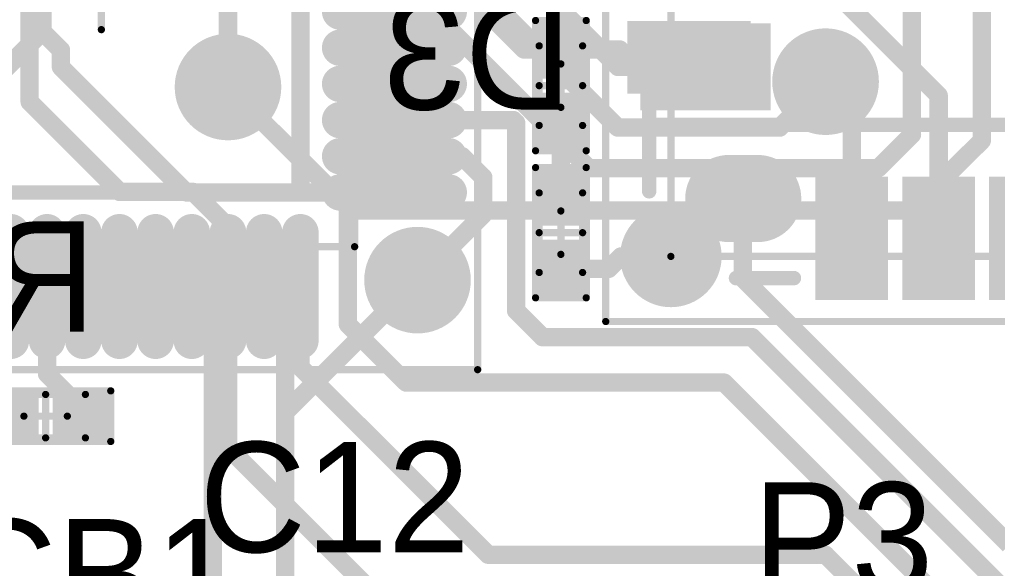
# Model space of a CAD drawing. Header units: millimetres. Extents: x 5 to 297, y 0 to 198.
# Drawn here: x 82.94 to 96.46, y 68.25 to 75.84 of the extents above; entities that cross this region are included whole.
import ezdxf

# ---------------------------------------------------------------- set-up
doc = ezdxf.new("R2010")
doc.units = ezdxf.units.MM
for name, color, linetype in [('BottomLayer', 5, 'Continuous'), ('BottomOverlay', 54, 'Continuous'), ('BottomPaste', 16, 'Continuous'), ('BottomSolder', 6, 'Continuous'), ('Mechanical11', 56, 'Continuous'), ('Mechanical13', 56, 'Continuous'), ('Mechanical15', 56, 'Continuous'), ('MultiLayer', 9, 'Continuous'), ('TopLayer', 1, 'Continuous'), ('TopOverlay', 2, 'Continuous'), ('TopPaste', 8, 'Continuous'), ('TopSolder', 216, 'Continuous'), ('ViaHoleLayer', 16, 'Continuous')]:
    doc.layers.add(name, color=color, linetype=linetype)

# ---------------------------------------------------------------- blocks, each defined once
blk = doc.blocks.new('369A_13_2')
at = {"layer": 'TopLayer'}
for points in [[(-2.75, 0.85), (2.75, 0.85), (-2.75, 6.55), (2.75, 6.55)], [(-2.785, -4.5), (-1.785, -4.5), (-2.785, -2.9), (-1.785, -2.9)], [(1.785, -4.5), (2.785, -4.5), (1.785, -2.9), (2.785, -2.9)]]:
    blk.add_solid(points, dxfattribs=at)
at = {"layer": 'TopOverlay', "const_width": 0.2}
for points in [[(-3.085, -4.4), (-3.085, 6.45)], [(3.085, -4.4), (3.085, 6.45)]]:
    blk.add_lwpolyline(points, dxfattribs=at)
at = {"layer": 'TopOverlay'}
for points, const_width in [([(-3.135, 6.45, 1), (-3.035, 6.45, 1)], 0.1), ([(3.035, 6.45, 1), (3.135, 6.45, 1)], 0.1), ([(-2.16, -2.35, 1), (-2.41, -2.35, 1)], 0.25), ([(-2.472, -2.35, 1), (-2.348, -2.35, 1)], 0.125), ([(-2.222, -2.35, 1), (-2.097, -2.35, 1)], 0.125), ([(-3.135, -4.4, 1), (-3.035, -4.4, 1)], 0.1), ([(3.035, -4.4, 1), (3.135, -4.4, 1)], 0.1)]:
    blk.add_lwpolyline(points, format="xyb", close=True, dxfattribs=dict(at, const_width=const_width))
at = {"layer": 'TopPaste'}
for points in [[(-2.75, 0.85), (2.75, 0.85), (-2.75, 6.55), (2.75, 6.55)], [(-2.785, -4.5), (-1.785, -4.5), (-2.785, -2.9), (-1.785, -2.9)], [(1.785, -4.5), (2.785, -4.5), (1.785, -2.9), (2.785, -2.9)]]:
    blk.add_solid(points, dxfattribs=at)
at = {"layer": 'TopSolder'}
for points in [[(-2.852, 0.748), (2.852, 0.748), (-2.852, 6.652), (2.852, 6.652)], [(-2.887, -4.602), (-1.683, -4.602), (-2.887, -2.798), (-1.683, -2.798)], [(1.683, -4.602), (2.887, -4.602), (1.683, -2.798), (2.887, -2.798)]]:
    blk.add_solid(points, dxfattribs=at)
blk = doc.blocks.new('LQFP48_N_B_4')
at = {"layer": 'BottomLayer', "const_width": 0.3}
for points in [[(4.8, -0.25), (3.3, -0.25)], [(4.8, -0.75), (3.3, -0.75)], [(4.8, -1.25), (3.3, -1.25)], [(4.8, -1.75), (3.3, -1.75)], [(4.8, -2.25), (3.3, -2.25)], [(4.8, -2.75), (3.3, -2.75)], [(-1.25, -3.3), (-1.25, -4.8)], [(-0.75, -3.3), (-0.75, -4.8)], [(-0.25, -3.3), (-0.25, -4.8)], [(0.25, -3.3), (0.25, -4.8)], [(0.75, -3.3), (0.75, -4.8)], [(1.25, -3.3), (1.25, -4.8)], [(1.75, -3.3), (1.75, -4.8)], [(2.25, -3.3), (2.25, -4.8)], [(2.75, -3.3), (2.75, -4.8)]]:
    blk.add_lwpolyline(points, dxfattribs=at)
at = {"layer": 'BottomLayer', "const_width": 0.15}
for points in [[(3.225, -0.25, 1), (3.375, -0.25, 1)], [(4.725, -0.25, 1), (4.875, -0.25, 1)], [(3.225, -0.75, 1), (3.375, -0.75, 1)], [(4.725, -0.75, 1), (4.875, -0.75, 1)], [(3.225, -1.25, 1), (3.375, -1.25, 1)], [(4.725, -1.25, 1), (4.875, -1.25, 1)], [(3.225, -1.75, 1), (3.375, -1.75, 1)], [(4.725, -1.75, 1), (4.875, -1.75, 1)], [(3.225, -2.25, 1), (3.375, -2.25, 1)], [(4.725, -2.25, 1), (4.875, -2.25, 1)], [(3.225, -2.75, 1), (3.375, -2.75, 1)], [(4.725, -2.75, 1), (4.875, -2.75, 1)], [(-1.325, -3.3, 1), (-1.175, -3.3, 1)], [(-0.825, -3.3, 1), (-0.675, -3.3, 1)], [(-0.325, -3.3, 1), (-0.175, -3.3, 1)], [(0.175, -3.3, 1), (0.325, -3.3, 1)], [(0.675, -3.3, 1), (0.825, -3.3, 1)], [(1.175, -3.3, 1), (1.325, -3.3, 1)], [(1.675, -3.3, 1), (1.825, -3.3, 1)], [(2.175, -3.3, 1), (2.325, -3.3, 1)], [(2.675, -3.3, 1), (2.825, -3.3, 1)], [(-1.325, -4.8, 1), (-1.175, -4.8, 1)], [(-0.825, -4.8, 1), (-0.675, -4.8, 1)], [(-0.325, -4.8, 1), (-0.175, -4.8, 1)], [(0.175, -4.8, 1), (0.325, -4.8, 1)], [(0.675, -4.8, 1), (0.825, -4.8, 1)], [(1.175, -4.8, 1), (1.325, -4.8, 1)], [(1.675, -4.8, 1), (1.825, -4.8, 1)], [(2.175, -4.8, 1), (2.325, -4.8, 1)], [(2.675, -4.8, 1), (2.825, -4.8, 1)]]:
    blk.add_lwpolyline(points, format="xyb", close=True, dxfattribs=at)
at = {"layer": 'BottomOverlay', "const_width": 0.2}
for points in [[(2.75, -2.75), (2.75, 2.75)], [(-2.75, -2.75), (2.75, -2.75)]]:
    blk.add_lwpolyline(points, dxfattribs=at)
at = {"layer": 'BottomOverlay', "const_width": 0.1}
blk.add_lwpolyline([(2.7, -2.75, 1), (2.8, -2.75, 1)], format="xyb", close=True, dxfattribs=at)
blk.add_lwpolyline([(2.7, -2.75, 1), (2.8, -2.75, 1)], format="xyb", close=True, dxfattribs=at)
at = {"layer": 'BottomPaste', "const_width": 0.3}
for points in [[(4.8, -0.25), (3.3, -0.25)], [(4.8, -0.75), (3.3, -0.75)], [(4.8, -1.25), (3.3, -1.25)], [(4.8, -1.75), (3.3, -1.75)], [(4.8, -2.25), (3.3, -2.25)], [(4.8, -2.75), (3.3, -2.75)], [(-1.25, -3.3), (-1.25, -4.8)], [(-0.75, -3.3), (-0.75, -4.8)], [(-0.25, -3.3), (-0.25, -4.8)], [(0.25, -3.3), (0.25, -4.8)], [(0.75, -3.3), (0.75, -4.8)], [(1.25, -3.3), (1.25, -4.8)], [(1.75, -3.3), (1.75, -4.8)], [(2.25, -3.3), (2.25, -4.8)], [(2.75, -3.3), (2.75, -4.8)]]:
    blk.add_lwpolyline(points, dxfattribs=at)
at = {"layer": 'BottomPaste', "const_width": 0.15}
for points in [[(3.225, -0.25, 1), (3.375, -0.25, 1)], [(4.725, -0.25, 1), (4.875, -0.25, 1)], [(3.225, -0.75, 1), (3.375, -0.75, 1)], [(4.725, -0.75, 1), (4.875, -0.75, 1)], [(3.225, -1.25, 1), (3.375, -1.25, 1)], [(4.725, -1.25, 1), (4.875, -1.25, 1)], [(3.225, -1.75, 1), (3.375, -1.75, 1)], [(4.725, -1.75, 1), (4.875, -1.75, 1)], [(3.225, -2.25, 1), (3.375, -2.25, 1)], [(4.725, -2.25, 1), (4.875, -2.25, 1)], [(3.225, -2.75, 1), (3.375, -2.75, 1)], [(4.725, -2.75, 1), (4.875, -2.75, 1)], [(-1.325, -3.3, 1), (-1.175, -3.3, 1)], [(-0.825, -3.3, 1), (-0.675, -3.3, 1)], [(-0.325, -3.3, 1), (-0.175, -3.3, 1)], [(0.175, -3.3, 1), (0.325, -3.3, 1)], [(0.675, -3.3, 1), (0.825, -3.3, 1)], [(1.175, -3.3, 1), (1.325, -3.3, 1)], [(1.675, -3.3, 1), (1.825, -3.3, 1)], [(2.175, -3.3, 1), (2.325, -3.3, 1)], [(2.675, -3.3, 1), (2.825, -3.3, 1)], [(-1.325, -4.8, 1), (-1.175, -4.8, 1)], [(-0.825, -4.8, 1), (-0.675, -4.8, 1)], [(-0.325, -4.8, 1), (-0.175, -4.8, 1)], [(0.175, -4.8, 1), (0.325, -4.8, 1)], [(0.675, -4.8, 1), (0.825, -4.8, 1)], [(1.175, -4.8, 1), (1.325, -4.8, 1)], [(1.675, -4.8, 1), (1.825, -4.8, 1)], [(2.175, -4.8, 1), (2.325, -4.8, 1)], [(2.675, -4.8, 1), (2.825, -4.8, 1)]]:
    blk.add_lwpolyline(points, format="xyb", close=True, dxfattribs=at)
at = {"layer": 'BottomSolder', "const_width": 0.503}
for points in [[(4.8, -0.25), (3.3, -0.25)], [(4.8, -0.75), (3.3, -0.75)], [(4.8, -1.25), (3.3, -1.25)], [(4.8, -1.75), (3.3, -1.75)], [(4.8, -2.25), (3.3, -2.25)], [(4.8, -2.75), (3.3, -2.75)], [(-1.25, -3.3), (-1.25, -4.8)], [(-0.75, -3.3), (-0.75, -4.8)], [(-0.25, -3.3), (-0.25, -4.8)], [(0.25, -3.3), (0.25, -4.8)], [(0.75, -3.3), (0.75, -4.8)], [(1.25, -3.3), (1.25, -4.8)], [(1.75, -3.3), (1.75, -4.8)], [(2.25, -3.3), (2.25, -4.8)], [(2.75, -3.3), (2.75, -4.8)]]:
    blk.add_lwpolyline(points, dxfattribs=at)
at = {"layer": 'BottomSolder', "const_width": 0.252}
for points in [[(3.174, -0.25, 1), (3.426, -0.25, 1)], [(4.674, -0.25, 1), (4.926, -0.25, 1)], [(3.174, -0.75, 1), (3.426, -0.75, 1)], [(4.674, -0.75, 1), (4.926, -0.75, 1)], [(3.174, -1.25, 1), (3.426, -1.25, 1)], [(4.674, -1.25, 1), (4.926, -1.25, 1)], [(3.174, -1.75, 1), (3.426, -1.75, 1)], [(4.674, -1.75, 1), (4.926, -1.75, 1)], [(3.174, -2.25, 1), (3.426, -2.25, 1)], [(4.674, -2.25, 1), (4.926, -2.25, 1)], [(3.174, -2.75, 1), (3.426, -2.75, 1)], [(4.674, -2.75, 1), (4.926, -2.75, 1)], [(-1.376, -3.3, 1), (-1.124, -3.3, 1)], [(-0.876, -3.3, 1), (-0.624, -3.3, 1)], [(-0.376, -3.3, 1), (-0.124, -3.3, 1)], [(0.124, -3.3, 1), (0.376, -3.3, 1)], [(0.624, -3.3, 1), (0.876, -3.3, 1)], [(1.124, -3.3, 1), (1.376, -3.3, 1)], [(1.624, -3.3, 1), (1.876, -3.3, 1)], [(2.124, -3.3, 1), (2.376, -3.3, 1)], [(2.624, -3.3, 1), (2.876, -3.3, 1)], [(-1.376, -4.8, 1), (-1.124, -4.8, 1)], [(-0.876, -4.8, 1), (-0.624, -4.8, 1)], [(-0.376, -4.8, 1), (-0.124, -4.8, 1)], [(0.124, -4.8, 1), (0.376, -4.8, 1)], [(0.624, -4.8, 1), (0.876, -4.8, 1)], [(1.124, -4.8, 1), (1.376, -4.8, 1)], [(1.624, -4.8, 1), (1.876, -4.8, 1)], [(2.124, -4.8, 1), (2.376, -4.8, 1)], [(2.624, -4.8, 1), (2.876, -4.8, 1)]]:
    blk.add_lwpolyline(points, format="xyb", close=True, dxfattribs=at)
at = {"layer": 'Mechanical13', "const_width": 0.1}
for points in [[(3.5, -3.5), (3.5, 3.5)], [(-3.5, -3.5), (3.5, -3.5)]]:
    blk.add_lwpolyline(points, dxfattribs=at)
at = {"layer": 'Mechanical13', "const_width": 0.05}
blk.add_lwpolyline([(3.475, -3.5, 1), (3.525, -3.5, 1)], format="xyb", close=True, dxfattribs=at)
blk.add_lwpolyline([(3.475, -3.5, 1), (3.525, -3.5, 1)], format="xyb", close=True, dxfattribs=at)
at = {"layer": 'Mechanical15', "const_width": 0.1}
for points in [[(5.2, -5.2), (5.2, 5.2)], [(0, -0.5), (0, 0.5)], [(-5.2, -5.2), (5.2, -5.2)]]:
    blk.add_lwpolyline(points, dxfattribs=at)
at = {"layer": 'Mechanical15', "const_width": 0.05}
for points in [[(-0.025, -0.5, 1), (0.025, -0.5, 1)], [(5.175, -5.2, 1), (5.225, -5.2, 1)], [(5.175, -5.2, 1), (5.225, -5.2, 1)]]:
    blk.add_lwpolyline(points, format="xyb", close=True, dxfattribs=at)
blk = doc.blocks.new('0402_B_6')
at = {"layer": 'BottomLayer'}
for points in [[(-0.8, 0.25), (-0.8, -0.25), (-0.2, 0.25), (-0.2, -0.25)], [(0.2, 0.25), (0.2, -0.25), (0.8, 0.25), (0.8, -0.25)]]:
    blk.add_solid(points, dxfattribs=at)
at = {"layer": 'BottomPaste'}
for points in [[(-0.8, 0.25), (-0.8, -0.25), (-0.2, 0.25), (-0.2, -0.25)], [(0.2, 0.25), (0.2, -0.25), (0.8, 0.25), (0.8, -0.25)]]:
    blk.add_solid(points, dxfattribs=at)
at = {"layer": 'BottomSolder'}
for points in [[(-0.902, 0.352), (-0.902, -0.352), (-0.098, 0.352), (-0.098, -0.352)], [(0.098, 0.352), (0.098, -0.352), (0.902, 0.352), (0.902, -0.352)]]:
    blk.add_solid(points, dxfattribs=at)
at = {"layer": 'Mechanical13', "const_width": 0.1}
for points in [[(-0.55, 0.3), (-0.55, -0.3)], [(0.55, 0.3), (-0.55, 0.3)], [(0.55, 0.3), (0.55, -0.3)], [(0.55, -0.3), (-0.55, -0.3)]]:
    blk.add_lwpolyline(points, dxfattribs=at)
at = {"layer": 'Mechanical13', "const_width": 0.05}
for points in [[(-0.575, 0.3, 1), (-0.525, 0.3, 1)], [(-0.575, 0.3, 1), (-0.525, 0.3, 1)], [(0.525, 0.3, 1), (0.575, 0.3, 1)], [(0.525, 0.3, 1), (0.575, 0.3, 1)], [(-0.575, -0.3, 1), (-0.525, -0.3, 1)], [(-0.575, -0.3, 1), (-0.525, -0.3, 1)], [(0.525, -0.3, 1), (0.575, -0.3, 1)], [(0.525, -0.3, 1), (0.575, -0.3, 1)]]:
    blk.add_lwpolyline(points, format="xyb", close=True, dxfattribs=at)
at = {"layer": 'Mechanical15', "const_width": 0.1}
for points in [[(-0.9, 0.35), (-0.9, -0.35)], [(0.9, 0.35), (-0.9, 0.35)], [(0, 0.3), (0, -0.3)], [(0.9, 0.35), (0.9, -0.35)], [(0.3, 0), (-0.3, 0)], [(0.9, -0.35), (-0.9, -0.35)]]:
    blk.add_lwpolyline(points, dxfattribs=at)
at = {"layer": 'Mechanical15', "const_width": 0.05}
for points in [[(-0.925, 0.35, 1), (-0.875, 0.35, 1)], [(-0.925, 0.35, 1), (-0.875, 0.35, 1)], [(-0.025, 0.3, 1), (0.025, 0.3, 1)], [(0.875, 0.35, 1), (0.925, 0.35, 1)], [(0.875, 0.35, 1), (0.925, 0.35, 1)], [(-0.325, 0, 1), (-0.275, 0, 1)], [(0.275, 0, 1), (0.325, 0, 1)], [(-0.025, -0.3, 1), (0.025, -0.3, 1)], [(-0.925, -0.35, 1), (-0.875, -0.35, 1)], [(-0.925, -0.35, 1), (-0.875, -0.35, 1)], [(0.875, -0.35, 1), (0.925, -0.35, 1)], [(0.875, -0.35, 1), (0.925, -0.35, 1)]]:
    blk.add_lwpolyline(points, format="xyb", close=True, dxfattribs=at)
blk = doc.blocks.new('0402_B_13')
at = {"layer": 'BottomLayer'}
for points in [[(-0.8, 0.25), (-0.8, -0.25), (-0.2, 0.25), (-0.2, -0.25)], [(0.2, 0.25), (0.2, -0.25), (0.8, 0.25), (0.8, -0.25)]]:
    blk.add_solid(points, dxfattribs=at)
at = {"layer": 'BottomPaste'}
for points in [[(-0.8, 0.25), (-0.8, -0.25), (-0.2, 0.25), (-0.2, -0.25)], [(0.2, 0.25), (0.2, -0.25), (0.8, 0.25), (0.8, -0.25)]]:
    blk.add_solid(points, dxfattribs=at)
at = {"layer": 'BottomSolder'}
for points in [[(-0.902, 0.352), (-0.902, -0.352), (-0.098, 0.352), (-0.098, -0.352)], [(0.098, 0.352), (0.098, -0.352), (0.902, 0.352), (0.902, -0.352)]]:
    blk.add_solid(points, dxfattribs=at)
at = {"layer": 'Mechanical13', "const_width": 0.1}
for points in [[(-0.55, 0.3), (-0.55, -0.3)], [(-0.55, 0.3), (0.55, 0.3)], [(0.55, 0.3), (0.55, -0.3)], [(-0.55, -0.3), (0.55, -0.3)]]:
    blk.add_lwpolyline(points, dxfattribs=at)
at = {"layer": 'Mechanical13', "const_width": 0.05}
for points in [[(-0.575, 0.3, 1), (-0.525, 0.3, 1)], [(-0.575, 0.3, 1), (-0.525, 0.3, 1)], [(0.525, 0.3, 1), (0.575, 0.3, 1)], [(0.525, 0.3, 1), (0.575, 0.3, 1)], [(-0.575, -0.3, 1), (-0.525, -0.3, 1)], [(-0.575, -0.3, 1), (-0.525, -0.3, 1)], [(0.525, -0.3, 1), (0.575, -0.3, 1)], [(0.525, -0.3, 1), (0.575, -0.3, 1)]]:
    blk.add_lwpolyline(points, format="xyb", close=True, dxfattribs=at)
at = {"layer": 'Mechanical15', "const_width": 0.1}
for points in [[(-0.9, 0.35), (-0.9, -0.35)], [(-0.9, 0.35), (0.9, 0.35)], [(0, 0.3), (0, -0.3)], [(0.9, 0.35), (0.9, -0.35)], [(-0.3, 0), (0.3, 0)], [(-0.9, -0.35), (0.9, -0.35)]]:
    blk.add_lwpolyline(points, dxfattribs=at)
at = {"layer": 'Mechanical15', "const_width": 0.05}
for points in [[(-0.925, 0.35, 1), (-0.875, 0.35, 1)], [(-0.925, 0.35, 1), (-0.875, 0.35, 1)], [(-0.025, 0.3, 1), (0.025, 0.3, 1)], [(0.875, 0.35, 1), (0.925, 0.35, 1)], [(0.875, 0.35, 1), (0.925, 0.35, 1)], [(-0.325, 0, 1), (-0.275, 0, 1)], [(0.275, 0, 1), (0.325, 0, 1)], [(-0.025, -0.3, 1), (0.025, -0.3, 1)], [(-0.925, -0.35, 1), (-0.875, -0.35, 1)], [(-0.925, -0.35, 1), (-0.875, -0.35, 1)], [(0.875, -0.35, 1), (0.925, -0.35, 1)], [(0.875, -0.35, 1), (0.925, -0.35, 1)]]:
    blk.add_lwpolyline(points, format="xyb", close=True, dxfattribs=at)
blk = doc.blocks.new('0402_B_24')
at = {"layer": 'BottomLayer'}
for points in [[(-0.8, 0.25), (-0.8, -0.25), (-0.2, 0.25), (-0.2, -0.25)], [(0.2, 0.25), (0.2, -0.25), (0.8, 0.25), (0.8, -0.25)]]:
    blk.add_solid(points, dxfattribs=at)
at = {"layer": 'BottomPaste'}
for points in [[(-0.8, 0.25), (-0.8, -0.25), (-0.2, 0.25), (-0.2, -0.25)], [(0.2, 0.25), (0.2, -0.25), (0.8, 0.25), (0.8, -0.25)]]:
    blk.add_solid(points, dxfattribs=at)
at = {"layer": 'BottomSolder'}
for points in [[(-0.902, 0.352), (-0.902, -0.352), (-0.098, 0.352), (-0.098, -0.352)], [(0.098, 0.352), (0.098, -0.352), (0.902, 0.352), (0.902, -0.352)]]:
    blk.add_solid(points, dxfattribs=at)
at = {"layer": 'Mechanical13', "const_width": 0.1}
for points in [[(-0.55, -0.3), (-0.55, 0.3)], [(0.55, 0.3), (-0.55, 0.3)], [(0.55, -0.3), (0.55, 0.3)], [(0.55, -0.3), (-0.55, -0.3)]]:
    blk.add_lwpolyline(points, dxfattribs=at)
at = {"layer": 'Mechanical13', "const_width": 0.05}
for points in [[(-0.575, 0.3, 1), (-0.525, 0.3, 1)], [(-0.575, 0.3, 1), (-0.525, 0.3, 1)], [(0.525, 0.3, 1), (0.575, 0.3, 1)], [(0.525, 0.3, 1), (0.575, 0.3, 1)], [(-0.575, -0.3, 1), (-0.525, -0.3, 1)], [(-0.575, -0.3, 1), (-0.525, -0.3, 1)], [(0.525, -0.3, 1), (0.575, -0.3, 1)], [(0.525, -0.3, 1), (0.575, -0.3, 1)]]:
    blk.add_lwpolyline(points, format="xyb", close=True, dxfattribs=at)
at = {"layer": 'Mechanical15', "const_width": 0.1}
for points in [[(-0.9, -0.35), (-0.9, 0.35)], [(0.9, 0.35), (-0.9, 0.35)], [(0, -0.3), (0, 0.3)], [(0.9, -0.35), (0.9, 0.35)], [(0.3, 0), (-0.3, 0)], [(0.9, -0.35), (-0.9, -0.35)]]:
    blk.add_lwpolyline(points, dxfattribs=at)
at = {"layer": 'Mechanical15', "const_width": 0.05}
for points in [[(-0.925, 0.35, 1), (-0.875, 0.35, 1)], [(-0.925, 0.35, 1), (-0.875, 0.35, 1)], [(-0.025, 0.3, 1), (0.025, 0.3, 1)], [(0.875, 0.35, 1), (0.925, 0.35, 1)], [(0.875, 0.35, 1), (0.925, 0.35, 1)], [(-0.325, 0, 1), (-0.275, 0, 1)], [(0.275, 0, 1), (0.325, 0, 1)], [(-0.025, -0.3, 1), (0.025, -0.3, 1)], [(-0.925, -0.35, 1), (-0.875, -0.35, 1)], [(-0.925, -0.35, 1), (-0.875, -0.35, 1)], [(0.875, -0.35, 1), (0.925, -0.35, 1)], [(0.875, -0.35, 1), (0.925, -0.35, 1)]]:
    blk.add_lwpolyline(points, format="xyb", close=True, dxfattribs=at)
blk = doc.blocks.new('RN4020_ALT_B_39')
at = {"layer": 'BottomLayer'}
for points, const_width in [([(-0.55, 10.9, 1), (0.05, 10.9, 1)], 0.6), ([(0.3, 10.1, 1), (0.8, 10.1, 1)], 0.5), ([(0.3, 9.7, 1), (0.8, 9.7, 1)], 0.5)]:
    blk.add_lwpolyline(points, format="xyb", close=True, dxfattribs=dict(at, const_width=const_width))
at = {"layer": 'BottomLayer', "const_width": 1}
blk.add_lwpolyline([(0.55, 10.1), (0.55, 9.7)], dxfattribs=at)
at = {"layer": 'BottomLayer'}
for points in [[(2.1, 11.4), (2.1, 9.9), (2.9, 11.4), (2.9, 9.9)], [(-0.75, 8), (0.75, 8), (-0.75, 8.8), (0.75, 8.8)], [(-0.75, 6.8), (0.75, 6.8), (-0.75, 7.6), (0.75, 7.6)], [(-0.75, 5.6), (0.75, 5.6), (-0.75, 6.4), (0.75, 6.4)]]:
    blk.add_solid(points, dxfattribs=at)
at = {"layer": 'BottomOverlay', "const_width": 0.2}
for points in [[(0.65, 11.2), (1.75, 11.2)], [(-0.55, 10), (-0.55, 9.2)]]:
    blk.add_lwpolyline(points, dxfattribs=at)
at = {"layer": 'BottomOverlay', "const_width": 0.1}
for points in [[(0.6, 11.2, 1), (0.7, 11.2, 1)], [(1.7, 11.2, 1), (1.8, 11.2, 1)], [(-0.6, 10, 1), (-0.5, 10, 1)], [(-0.6, 9.2, 1), (-0.5, 9.2, 1)]]:
    blk.add_lwpolyline(points, format="xyb", close=True, dxfattribs=at)
at = {"layer": 'BottomPaste'}
for points, const_width in [([(-0.55, 10.9, 1), (0.05, 10.9, 1)], 0.6), ([(0.3, 10.1, 1), (0.8, 10.1, 1)], 0.5), ([(0.3, 9.7, 1), (0.8, 9.7, 1)], 0.5)]:
    blk.add_lwpolyline(points, format="xyb", close=True, dxfattribs=dict(at, const_width=const_width))
at = {"layer": 'BottomPaste', "const_width": 1}
blk.add_lwpolyline([(0.55, 10.1), (0.55, 9.7)], dxfattribs=at)
at = {"layer": 'BottomPaste'}
for points in [[(2.1, 11.4), (2.1, 9.9), (2.9, 11.4), (2.9, 9.9)], [(-0.75, 8), (0.75, 8), (-0.75, 8.8), (0.75, 8.8)], [(-0.75, 6.8), (0.75, 6.8), (-0.75, 7.6), (0.75, 7.6)], [(-0.75, 5.6), (0.75, 5.6), (-0.75, 6.4), (0.75, 6.4)]]:
    blk.add_solid(points, dxfattribs=at)
at = {"layer": 'BottomSolder'}
for points, const_width in [([(-0.601, 10.9, 1), (0.101, 10.9, 1)], 0.702), ([(0.249, 10.1, 1), (0.851, 10.1, 1)], 0.602), ([(0.249, 9.7, 1), (0.851, 9.7, 1)], 0.602)]:
    blk.add_lwpolyline(points, format="xyb", close=True, dxfattribs=dict(at, const_width=const_width))
at = {"layer": 'BottomSolder', "const_width": 1.203}
blk.add_lwpolyline([(0.55, 10.1), (0.55, 9.7)], dxfattribs=at)
at = {"layer": 'BottomSolder'}
for points in [[(1.998, 11.502), (1.998, 9.798), (3.002, 11.502), (3.002, 9.798)], [(-0.852, 7.898), (0.852, 7.898), (-0.852, 8.902), (0.852, 8.902)], [(-0.852, 6.698), (0.852, 6.698), (-0.852, 7.702), (0.852, 7.702)], [(-0.852, 5.498), (0.852, 5.498), (-0.852, 6.502), (0.852, 6.502)]]:
    blk.add_solid(points, dxfattribs=at)
at = {"layer": 'Mechanical11', "const_width": 0.1}
for points in [[(-0.25, 10.9), (11.25, 10.9)], [(-0.25, 10.9), (-0.25, -8.6)]]:
    blk.add_lwpolyline(points, dxfattribs=at)
at = {"layer": 'Mechanical11', "const_width": 0.05}
blk.add_lwpolyline([(-0.275, 10.9, 1), (-0.225, 10.9, 1)], format="xyb", close=True, dxfattribs=at)
blk.add_lwpolyline([(-0.275, 10.9, 1), (-0.225, 10.9, 1)], format="xyb", close=True, dxfattribs=at)
at = {"layer": 'Mechanical15', "const_width": 0.1}
for points in [[(-1.15, 11.8), (-1.15, -8.9)], [(-1.15, 11.8), (12.15, 11.8)]]:
    blk.add_lwpolyline(points, dxfattribs=at)
at = {"layer": 'Mechanical15', "const_width": 0.05}
blk.add_lwpolyline([(-1.175, 11.8, 1), (-1.125, 11.8, 1)], format="xyb", close=True, dxfattribs=at)
blk.add_lwpolyline([(-1.175, 11.8, 1), (-1.125, 11.8, 1)], format="xyb", close=True, dxfattribs=at)

msp = doc.modelspace()

# ---------------------------------------------------------------- linework, layer by layer
at = {"layer": 'BottomLayer', "const_width": 0.254}
for points in [[(85.824, 74.907), (85.824, 80.25)], [(86.824, 73.45), (86.824, 80.25)], [(83.261, 75.673), (83.261, 76.708)], [(94.31, 76.124), (95.644, 74.79)], [(89.353, 75.989), (89.916, 75.426)], [(81.324, 73.736), (83.261, 75.673)], [(83.261, 75.673), (83.515, 75.419)], [(83.515, 75.184), (83.515, 75.419)], [(89.916, 75.426), (90.424, 75.426)], [(90.424, 75.426), (91.237, 75.426)], [(91.237, 75.426), (91.347, 75.316)], [(91.347, 75.316), (92.194, 75.316)], [(83.515, 75.184), (85.249, 73.45)], [(94.082, 74.981), (94.444, 74.618)], [(95.644, 72.816), (95.644, 74.79)], [(94.444, 72.816), (94.444, 74.618)], [(88.124, 74.45), (89.768, 74.45)], [(89.768, 74.45), (89.805, 74.413)], [(89.805, 71.815), (89.805, 74.413)], [(90.424, 73.394), (90.424, 74.426)], [(88.124, 73.95), (89.061, 73.95)], [(89.061, 73.95), (89.351, 73.66)], [(89.351, 73.146), (89.351, 73.66)], [(85.249, 73.45), (86.824, 73.45)], [(86.824, 73.45), (87.481, 73.45)], [(87.481, 73.45), (88.124, 73.45)], [(87.481, 71.628), (87.481, 73.45)], [(91.944, 72.566), (92.939, 73.366)], [(92.939, 73.366), (92.944, 73.366)], [(92.939, 72.263), (92.939, 73.366)], [(88.443, 72.238), (89.351, 73.146)], [(91.084, 72.394), (91.256, 72.566)], [(91.256, 72.566), (91.944, 72.566)], [(90.424, 72.394), (91.084, 72.394)], [(92.939, 72.263), (96.622, 68.58)], [(83.324, 70.942), (83.324, 72.15)], [(85.824, 69.926), (85.824, 72.15)], [(86.824, 71.037), (86.824, 72.15)], [(89.805, 71.815), (90.17, 71.45)], [(87.481, 71.628), (88.287, 70.822)], [(90.17, 71.45), (93.066, 71.45)], [(93.066, 71.45), (97.188, 67.328)], [(86.824, 71.037), (89.418, 68.443)], [(83.324, 70.942), (83.804, 70.462)], [(88.287, 70.822), (92.678, 70.822)], [(92.678, 70.822), (96.626, 66.874)], [(83.804, 70.358), (83.804, 70.462)], [(85.824, 69.926), (87.983, 67.767)], [(89.418, 68.443), (94.079, 68.443)], [(94.079, 68.443), (96.736, 65.786)]]:
    msp.add_lwpolyline(points, dxfattribs=at)
at = {"layer": 'BottomLayer'}
for points, const_width in [([(83.198, 75.673, 1), (83.325, 75.673, 1)], 0.127), ([(83.198, 75.673, 1), (83.325, 75.673, 1)], 0.127), ([(83.198, 75.673, 1), (83.325, 75.673, 1)], 0.127), ([(83.452, 75.419, 1), (83.579, 75.419, 1)], 0.127), ([(83.452, 75.419, 1), (83.579, 75.419, 1)], 0.127), ([(85.507, 74.907, 1), (86.142, 74.907, 1)], 0.635), ([(89.852, 75.426, 1), (89.98, 75.426, 1)], 0.127), ([(89.852, 75.426, 1), (89.98, 75.426, 1)], 0.127), ([(90.361, 75.426, 1), (90.487, 75.426, 1)], 0.127), ([(90.361, 75.426, 1), (90.487, 75.426, 1)], 0.127), ([(91.173, 75.426, 1), (91.3, 75.426, 1)], 0.127), ([(91.173, 75.426, 1), (91.3, 75.426, 1)], 0.127), ([(93.764, 74.981, 1), (94.399, 74.981, 1)], 0.635), ([(91.283, 75.316, 1), (91.41, 75.316, 1)], 0.127), ([(91.283, 75.316, 1), (91.41, 75.316, 1)], 0.127), ([(92.131, 75.316, 1), (92.258, 75.316, 1)], 0.127), ([(83.452, 75.184, 1), (83.579, 75.184, 1)], 0.127), ([(83.452, 75.184, 1), (83.579, 75.184, 1)], 0.127), ([(85.761, 74.907, 1), (85.888, 74.907, 1)], 0.127), ([(94.018, 74.981, 1), (94.145, 74.981, 1)], 0.127), ([(95.581, 74.79, 1), (95.708, 74.79, 1)], 0.127), ([(95.581, 74.79, 1), (95.708, 74.79, 1)], 0.127), ([(94.381, 74.618, 1), (94.508, 74.618, 1)], 0.127), ([(94.381, 74.618, 1), (94.508, 74.618, 1)], 0.127), ([(88.06, 74.45, 1), (88.187, 74.45, 1)], 0.127), ([(89.704, 74.45, 1), (89.831, 74.45, 1)], 0.127), ([(89.704, 74.45, 1), (89.831, 74.45, 1)], 0.127), ([(89.742, 74.413, 1), (89.869, 74.413, 1)], 0.127), ([(89.742, 74.413, 1), (89.869, 74.413, 1)], 0.127), ([(90.361, 74.426, 1), (90.487, 74.426, 1)], 0.127), ([(88.06, 73.95, 1), (88.187, 73.95, 1)], 0.127), ([(88.997, 73.95, 1), (89.124, 73.95, 1)], 0.127), ([(88.997, 73.95, 1), (89.124, 73.95, 1)], 0.127), ([(89.288, 73.66, 1), (89.415, 73.66, 1)], 0.127), ([(89.288, 73.66, 1), (89.415, 73.66, 1)], 0.127), ([(85.186, 73.45, 1), (85.313, 73.45, 1)], 0.127), ([(85.186, 73.45, 1), (85.313, 73.45, 1)], 0.127), ([(86.761, 73.45, 1), (86.888, 73.45, 1)], 0.127), ([(86.761, 73.45, 1), (86.888, 73.45, 1)], 0.127), ([(86.761, 73.45, 1), (86.888, 73.45, 1)], 0.127), ([(87.417, 73.45, 1), (87.544, 73.45, 1)], 0.127), ([(87.417, 73.45, 1), (87.544, 73.45, 1)], 0.127), ([(87.417, 73.45, 1), (87.544, 73.45, 1)], 0.127), ([(88.06, 73.45, 1), (88.187, 73.45, 1)], 0.127), ([(90.361, 73.394, 1), (90.487, 73.394, 1)], 0.127), ([(92.875, 73.366, 1), (93.002, 73.366, 1)], 0.127), ([(92.875, 73.366, 1), (93.002, 73.366, 1)], 0.127), ([(92.875, 73.366, 1), (93.002, 73.366, 1)], 0.127), ([(92.88, 73.366, 1), (93.007, 73.366, 1)], 0.127), ([(89.288, 73.146, 1), (89.415, 73.146, 1)], 0.127), ([(89.288, 73.146, 1), (89.415, 73.146, 1)], 0.127), ([(88.125, 72.238, 1), (88.76, 72.238, 1)], 0.635), ([(94.381, 72.816, 1), (94.508, 72.816, 1)], 0.127), ([(95.581, 72.816, 1), (95.708, 72.816, 1)], 0.127), ([(91.193, 72.566, 1), (91.32, 72.566, 1)], 0.127), ([(91.193, 72.566, 1), (91.32, 72.566, 1)], 0.127), ([(91.88, 72.566, 1), (92.007, 72.566, 1)], 0.127), ([(91.88, 72.566, 1), (92.007, 72.566, 1)], 0.127), ([(90.361, 72.394, 1), (90.487, 72.394, 1)], 0.127), ([(91.021, 72.394, 1), (91.148, 72.394, 1)], 0.127), ([(91.021, 72.394, 1), (91.148, 72.394, 1)], 0.127), ([(88.379, 72.238, 1), (88.506, 72.238, 1)], 0.127), ([(92.875, 72.263, 1), (93.002, 72.263, 1)], 0.127), ([(92.875, 72.263, 1), (93.002, 72.263, 1)], 0.127), ([(83.26, 72.15, 1), (83.387, 72.15, 1)], 0.127), ([(85.761, 72.15, 1), (85.888, 72.15, 1)], 0.127), ([(86.761, 72.15, 1), (86.888, 72.15, 1)], 0.127), ([(89.742, 71.815, 1), (89.869, 71.815, 1)], 0.127), ([(89.742, 71.815, 1), (89.869, 71.815, 1)], 0.127), ([(87.417, 71.628, 1), (87.544, 71.628, 1)], 0.127), ([(87.417, 71.628, 1), (87.544, 71.628, 1)], 0.127), ([(90.106, 71.45, 1), (90.233, 71.45, 1)], 0.127), ([(90.106, 71.45, 1), (90.233, 71.45, 1)], 0.127), ([(93.002, 71.45, 1), (93.129, 71.45, 1)], 0.127), ([(93.002, 71.45, 1), (93.129, 71.45, 1)], 0.127), ([(86.761, 71.037, 1), (86.888, 71.037, 1)], 0.127), ([(86.761, 71.037, 1), (86.888, 71.037, 1)], 0.127), ([(83.26, 70.942, 1), (83.387, 70.942, 1)], 0.127), ([(83.26, 70.942, 1), (83.387, 70.942, 1)], 0.127), ([(88.224, 70.822, 1), (88.351, 70.822, 1)], 0.127), ([(88.224, 70.822, 1), (88.351, 70.822, 1)], 0.127), ([(92.615, 70.822, 1), (92.742, 70.822, 1)], 0.127), ([(92.615, 70.822, 1), (92.742, 70.822, 1)], 0.127), ([(83.74, 70.462, 1), (83.867, 70.462, 1)], 0.127), ([(83.74, 70.462, 1), (83.867, 70.462, 1)], 0.127), ([(83.74, 70.358, 1), (83.867, 70.358, 1)], 0.127), ([(85.761, 69.926, 1), (85.888, 69.926, 1)], 0.127), ([(85.761, 69.926, 1), (85.888, 69.926, 1)], 0.127), ([(89.355, 68.443, 1), (89.482, 68.443, 1)], 0.127), ([(89.355, 68.443, 1), (89.482, 68.443, 1)], 0.127), ([(94.016, 68.443, 1), (94.143, 68.443, 1)], 0.127), ([(94.016, 68.443, 1), (94.143, 68.443, 1)], 0.127)]:
    msp.add_lwpolyline(points, format="xyb", close=True, dxfattribs=dict(at, const_width=const_width))
at = {"layer": 'BottomSolder', "const_width": 0.737}
for points in [[(93.713, 74.981, 1), (94.45, 74.981, 1)], [(85.456, 74.907, 1), (86.192, 74.907, 1)], [(88.075, 72.238, 1), (88.811, 72.238, 1)]]:
    msp.add_lwpolyline(points, format="xyb", close=True, dxfattribs=at)
at = {"layer": 'MultiLayer', "const_width": 0.635}
for points in [[(85.507, 74.907, 1), (86.142, 74.907, 1)], [(93.764, 74.981, 1), (94.399, 74.981, 1)], [(88.125, 72.238, 1), (88.76, 72.238, 1)]]:
    msp.add_lwpolyline(points, format="xyb", close=True, dxfattribs=at)
at = {"layer": 'TopLayer', "const_width": 0.254}
for points in [[(86.97, 79.428), (91.213, 75.185)], [(96.241, 74.168), (96.241, 78.664)], [(87.046, 78.511), (91.211, 74.346)], [(95.275, 74.251), (95.275, 77.419)], [(83.083, 74.701), (83.083, 77.064)], [(88.505, 76.087), (90.805, 73.787)], [(91.213, 75.185), (92.422, 75.185)], [(85.824, 74.907), (87.532, 73.2)], [(93.447, 74.346), (94.082, 74.981)], [(83.083, 74.701), (84.328, 73.457)], [(91.211, 74.346), (93.447, 74.346)], [(94.812, 73.787), (95.275, 74.251)], [(95.272, 73.2), (96.241, 74.168)], [(90.805, 73.787), (94.812, 73.787)], [(84.328, 73.457), (85.344, 73.457)], [(85.344, 73.457), (86.614, 72.187)], [(87.532, 73.2), (95.272, 73.2)], [(79.756, 72.568), (84.328, 72.568)], [(84.328, 72.568), (85.614, 71.282)], [(86.614, 70.409), (88.443, 72.238)], [(86.614, 70.409), (86.614, 72.187)], [(85.614, 67.31), (85.614, 71.282)], [(86.614, 67.31), (86.614, 70.409)]]:
    msp.add_lwpolyline(points, dxfattribs=at)
at = {"layer": 'TopLayer'}
for points, const_width in [([(85.507, 74.907, 1), (86.142, 74.907, 1)], 0.635), ([(93.764, 74.981, 1), (94.399, 74.981, 1)], 0.635), ([(91.149, 75.185, 1), (91.276, 75.185, 1)], 0.127), ([(91.149, 75.185, 1), (91.276, 75.185, 1)], 0.127), ([(92.358, 75.185, 1), (92.485, 75.185, 1)], 0.127), ([(85.761, 74.907, 1), (85.888, 74.907, 1)], 0.127), ([(94.018, 74.981, 1), (94.145, 74.981, 1)], 0.127), ([(83.02, 74.701, 1), (83.147, 74.701, 1)], 0.127), ([(83.02, 74.701, 1), (83.147, 74.701, 1)], 0.127), ([(91.148, 74.346, 1), (91.275, 74.346, 1)], 0.127), ([(91.148, 74.346, 1), (91.275, 74.346, 1)], 0.127), ([(93.383, 74.346, 1), (93.51, 74.346, 1)], 0.127), ([(93.383, 74.346, 1), (93.51, 74.346, 1)], 0.127), ([(95.212, 74.251, 1), (95.339, 74.251, 1)], 0.127), ([(95.212, 74.251, 1), (95.339, 74.251, 1)], 0.127), ([(96.177, 74.168, 1), (96.304, 74.168, 1)], 0.127), ([(96.177, 74.168, 1), (96.304, 74.168, 1)], 0.127), ([(90.741, 73.787, 1), (90.868, 73.787, 1)], 0.127), ([(90.741, 73.787, 1), (90.868, 73.787, 1)], 0.127), ([(94.748, 73.787, 1), (94.875, 73.787, 1)], 0.127), ([(94.748, 73.787, 1), (94.875, 73.787, 1)], 0.127), ([(84.264, 73.457, 1), (84.391, 73.457, 1)], 0.127), ([(84.264, 73.457, 1), (84.391, 73.457, 1)], 0.127), ([(85.28, 73.457, 1), (85.407, 73.457, 1)], 0.127), ([(85.28, 73.457, 1), (85.407, 73.457, 1)], 0.127), ([(87.468, 73.2, 1), (87.595, 73.2, 1)], 0.127), ([(87.468, 73.2, 1), (87.595, 73.2, 1)], 0.127), ([(95.209, 73.2, 1), (95.336, 73.2, 1)], 0.127), ([(95.209, 73.2, 1), (95.336, 73.2, 1)], 0.127), ([(88.125, 72.238, 1), (88.76, 72.238, 1)], 0.635), ([(84.264, 72.568, 1), (84.391, 72.568, 1)], 0.127), ([(84.264, 72.568, 1), (84.391, 72.568, 1)], 0.127), ([(86.55, 72.187, 1), (86.677, 72.187, 1)], 0.127), ([(86.55, 72.187, 1), (86.677, 72.187, 1)], 0.127), ([(88.379, 72.238, 1), (88.506, 72.238, 1)], 0.127), ([(85.551, 71.282, 1), (85.678, 71.282, 1)], 0.127), ([(85.551, 71.282, 1), (85.678, 71.282, 1)], 0.127), ([(86.55, 70.409, 1), (86.677, 70.409, 1)], 0.127), ([(86.55, 70.409, 1), (86.677, 70.409, 1)], 0.127), ([(86.55, 70.409, 1), (86.677, 70.409, 1)], 0.127)]:
    msp.add_lwpolyline(points, format="xyb", close=True, dxfattribs=dict(at, const_width=const_width))
at = {"layer": 'TopSolder', "const_width": 0.737}
for points in [[(93.713, 74.981, 1), (94.45, 74.981, 1)], [(85.456, 74.907, 1), (86.192, 74.907, 1)], [(88.075, 72.238, 1), (88.811, 72.238, 1)]]:
    msp.add_lwpolyline(points, format="xyb", close=True, dxfattribs=at)
at = {"layer": 'ViaHoleLayer', "const_width": 0.356}
for points in [[(93.904, 74.981, 1), (94.259, 74.981, 1)], [(85.646, 74.907, 1), (86.002, 74.907, 1)], [(88.265, 72.238, 1), (88.621, 72.238, 1)]]:
    msp.add_lwpolyline(points, format="xyb", close=True, dxfattribs=at)

# ---------------------------------------------------------------- block references
for name, p, rotation in [('RN4020_ALT_B_39', (102.844, 72.816), 90), ('LQFP48_N_B_4', (84.074, 76.2), 360), ('369A_13_2', (96.122, 77.47), 270), ('0402_B_13', (90.424, 74.926), 90), ('0402_B_24', (90.424, 72.894), 270), ('0402_B_6', (83.304, 70.358), 180)]:
    msp.add_blockref(name, p, dxfattribs=dict(rotation=rotation))

# ---------------------------------------------------------------- texts
at = {"layer": 'BottomOverlay', "text_generation_flag": 2}
for s, p in [('D3', (90.576, 74.596)), ('R11', (83.998, 71.526))]:
    msp.add_text(s, height=1.524, dxfattribs=at).set_placement(p)
at = {"layer": 'TopOverlay'}
for s, p in [('C12', (85.428, 68.478)), ('P3', (93.078, 67.92)), ('CB1', (81.987, 67.412))]:
    msp.add_text(s, height=1.524, dxfattribs=at).set_placement(p)

doc.saveas('drawing.dxf')
